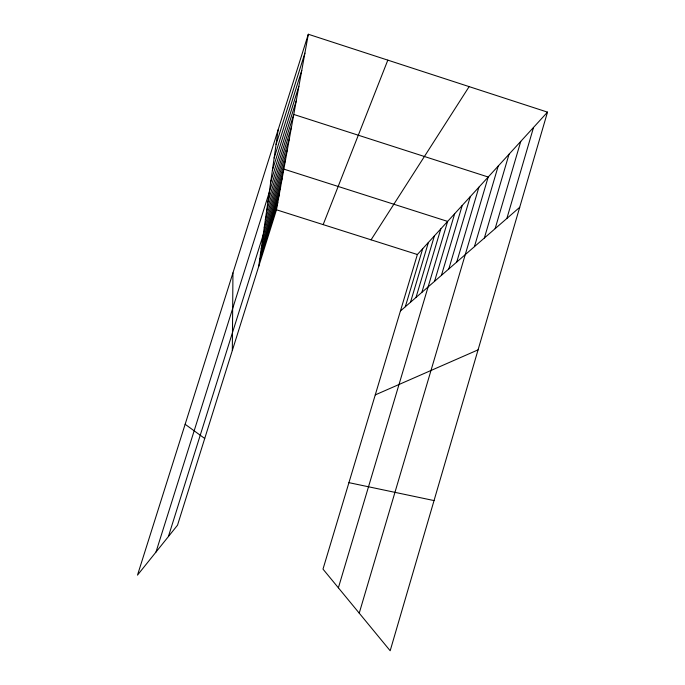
<?xml version="1.0" encoding="UTF-8"?>
<svg xmlns="http://www.w3.org/2000/svg" width="685" height="685" viewBox="0 0 685 685"><rect width="100%" height="100%" fill="white"/><g stroke="black" fill="none" stroke-linecap="round" stroke-linejoin="round"><path stroke-width="1.03" d="M232.326 350.523L232.951 272.895M258.707 266.422L278.153 129.765M308.318 34.25L137.497 575.126L177.526 525.181L276.475 209.798L308.318 34.25L547.503 112.135L390.176 650.75L322.995 569.115L417.37 254.52L547.503 112.135M484.355 238.029L509.032 154.228M495.135 228.653L520.771 141.384M506.874 218.446L533.546 127.41M456.732 262.047L478.909 187.185M359.231 613.144L488.199 177.021L293.771 114.446L155.983 552.059M474.422 246.66L498.209 166.07M434.547 281.338L454.686 213.686M441.44 275.344L462.212 205.449M448.812 268.931L470.27 196.638M405.315 306.752L422.722 248.655M410.495 302.248L428.399 242.447M416 297.461L434.418 235.863M421.857 292.375L440.815 228.867M338.381 587.816L447.63 221.409L283.855 169.118L168.39 536.578M265.378 219.577L287.417 149.476M264.256 227.454L285.576 159.622M262.192 241.959L282.194 178.288M261.242 248.646L280.627 186.894M260.343 254.923L279.163 194.985M259.504 260.839L277.776 202.606M276.055 144.526L304.893 53.156M274.137 158.012L301.76 70.444M272.373 170.394L298.874 86.31M270.755 181.79L296.228 100.935M267.869 202.066L291.502 126.973M266.576 211.134L289.387 138.627M323.166 224.62L387.821 60.134M371.065 239.827L469.139 86.618M400.425 311.007L519.71 207.29M375.26 394.902L478.07 349.855M348.93 482.651L434.042 500.581M276.475 209.798L417.37 254.52M185.138 424.272L204.729 438.486"/></g></svg>
